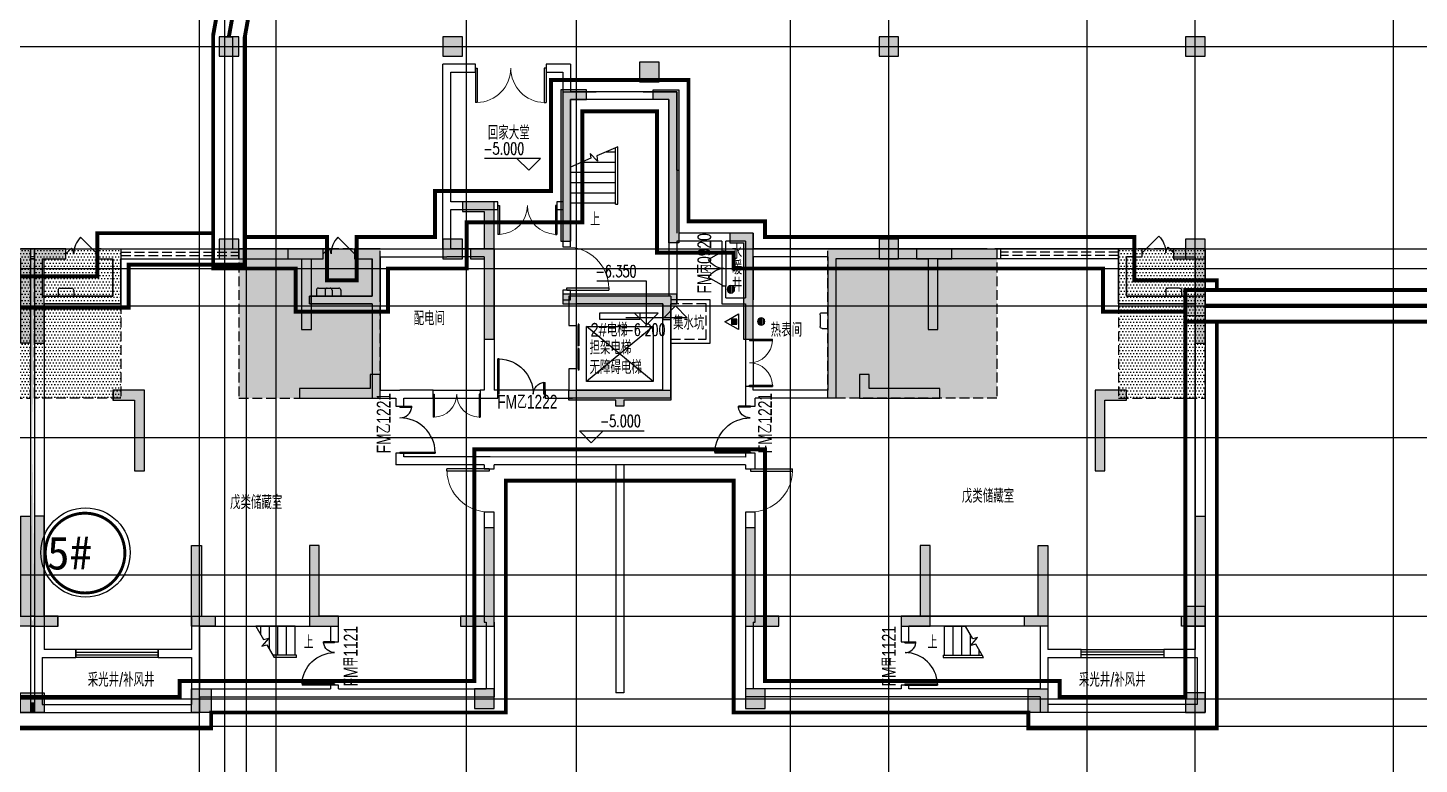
# Model space of a CAD drawing. Extents: x 369444 to 684549, y -549309 to 575337.
# Drawn here: x 431907 to 467325, y 101943 to 120682 of the extents above; entities that cross this region are included whole.
import ezdxf

# ---------------------------------------------------------------- set-up
doc = ezdxf.new("R2010")
doc.units = 0
doc.header["$LTSCALE"] = 1000
doc.header["$MEASUREMENT"] = 0
doc.linetypes.add('__DASH', pattern=[0.35, 0.25, -0.1])
doc.linetypes.add('DASH', pattern=[0.35, 0.25, -0.1])
for name, color, linetype in [('A-ANNO-符号', 3, 'Continuous'), ('A-DIM-门窗', 181, 'Continuous'), ('A-STAIR', 83, 'Continuous'), ('A-WINDOW', 4, 'Continuous'), ('COLUMN', 9, 'Continuous'), ('DIM_ELEV', 3, 'Continuous'), ('DOOR_FIRE', 4, 'Continuous'), ('DOOR_FIRE_TEXT', 7, 'Continuous'), ('DOTE', 1, 'Continuous'), ('EQUIP_地漏', 7, 'Continuous'), ('EQUIP_消防', 7, 'Continuous'), ('EVTR', 2, 'Continuous'), ('T-填充', 8, 'Continuous'), ('WALL', 9, 'Continuous'), ('WINDOW', 4, 'Continuous'), ('主楼编号', 1, 'Continuous'), ('房间名称', 72, 'Continuous'), ('文字', 2, 'Continuous'), ('砼墙', 151, 'Continuous'), ('防火分区线', 7, 'Continuous'), ('集水坑', 4, 'Continuous')]:
    doc.layers.add(name, color=color, linetype=linetype)
doc.layers.add('A-WALL', color=2, linetype='Continuous', lineweight=30)
doc.layers.add('项目参考户型总结$0$PUB_HATCH', color=8, linetype='Continuous', lineweight=18, transparency=0.6)
doc.styles.add('1111111', font='simhei.ttf')
doc.styles.add('_HNSJY', font='HNSJY-07.shx', dxfattribs={"width": 0.75, "bigfont": 'HNSJY-HZ.shx'})
doc.styles.add('_TCH_DIM', font='SIMPLEX', dxfattribs={"bigfont": 'GBCBIG'})
doc.styles.add('HNSJY', font='hnsjy-07.shx', dxfattribs={"width": 0.8, "bigfont": 'hnsjy-hz.shx'})
pattern_1 = [(0, (0, 0), (39.6875, 79.375), [0, -79.375])]

# ---------------------------------------------------------------- blocks, each defined once
blk = doc.blocks.new('$DorLib2D$00000213')
at = {"color": 0, "linetype": 'DASH', "const_width": 0.02}
blk.add_lwpolyline([(0.5, 0), (-0.5, 0)], dxfattribs=at)
blk = doc.blocks.new('column500')
h = blk.add_hatch(color=0)
h.dxf.hatch_style = 1
h.paths.add_polyline_path([(-216381, -381440), (-215881, -381440), (-215881, -380940), (-216381, -380940)])
at = {"color": 0}
blk.add_lwpolyline([(-216381, -381440), (-215881, -381440), (-215881, -380940), (-216381, -380940)], close=True, dxfattribs=at)
blk = doc.blocks.new('165gsff')
at = {"layer": 'COLUMN', "lineweight": -2, "ltscale": 6}
blk.add_hatch(color=256, dxfattribs=at).paths.add_polyline_path([(38490804507.5, 3905235777.5), (38490805007.5, 3905235777.5), (38490805007.5, 3905235177.5), (38490804507.5, 3905235177.5)])
at = {"color": 0}
blk.add_lwpolyline([(38490804507.5, 3905235777.5), (38490805007.5, 3905235777.5), (38490805007.5, 3905235177.5), (38490804507.5, 3905235177.5)], close=True, dxfattribs=at)
blk = doc.blocks.new('$DorLib2D$00000002')
for p, q in [((-0.5, 0), (-0.5, 0.4875)), ((-0.475, 0.4875), (-0.5, 0.4875)), ((-0.475, 0), (-0.475, 0.4875)), ((0.475, 0), (0.475, 0.4875)), ((0.475, 0.4875), (0.5, 0.4875)), ((0.5, 0), (0.5, 0.4875)), ((-0.5, 0), (-0.475, 0)), ((0.5, 0), (0.475, 0))]:
    blk.add_line(p, q)
at = {"lineweight": 13}
for centre, start, end in [((-0.4875, 0), 0, 88.53072), ((0.4875, 0), 91.46928, 180)]:
    blk.add_arc(centre, 0.4875, start, end, dxfattribs=at)
blk = doc.blocks.new('$DorLib2D$00000231')
at = {"color": 0}
for p, q in [((-0.5, 0), (-0.25, 0.433)), ((0.5, 0), (0.25, 0.433))]:
    blk.add_line(p, q, dxfattribs=at)
for centre, start, end in [((-0.5, 0), 0, 60), ((0.5, 0), 120, 180)]:
    blk.add_arc(centre, 0.5, start, end, dxfattribs=at)
blk = doc.blocks.new('$DorLib2D$00000225')
at = {"color": 0}
for p, q in [((0.475, -0.001), (0.475, 0.752)), ((0.475, 0.752), (0.5, 0.752)), ((0.5, -0.001), (0.5, 0.752)), ((-0.5, 0), (-0.5, 0.252)), ((-0.475, 0.252), (-0.5, 0.252)), ((-0.475, 0), (-0.5, 0)), ((-0.475, 0), (-0.475, 0.252)), ((0.475, -0.001), (0.5, -0.001))]:
    blk.add_line(p, q, dxfattribs=at)
for centre, radius, start, end in [((0.505, -0.002), 0.755, 92.2493, 179.7238), ((-0.501, 0.003), 0.251, 359.7899, 84.0974)]:
    blk.add_arc(centre, radius, start, end, dxfattribs=at)
blk = doc.blocks.new('$DorLib2D$00000222')
at = {"color": 0}
for p, q in [((0.5, -0.001), (-0.031, 0.53)), ((-0.5, 0), (-0.322, 0.178))]:
    blk.add_line(p, q, dxfattribs=at)
for centre, radius, start, end in [((0.505, -0.002), 0.755, 135.2225, 179.7238), ((-0.501, 0.003), 0.251, 359.7899, 44.4567)]:
    blk.add_arc(centre, radius, start, end, dxfattribs=at)
blk = doc.blocks.new('$DORLIB2D$00000127')
at = {"color": 0}
for points in [[(-0.533, 0.795), (-0.533, 0.69)], [(-0.033, 0.795), (-0.533, 0.795)], [(-0.033, 0.69), (-0.533, 0.69)], [(-0.033, 0.795), (-0.033, 0.69)], [(0.533, 0.795), (0.033, 0.795)], [(0.033, 0.795), (0.033, 0.69)], [(0.533, 0.69), (0.033, 0.69)], [(0.533, 0.795), (0.533, 0.69)], [(0.5, 0.5), (-0.5, 0.5)]]:
    blk.add_lwpolyline(points, dxfattribs=at)
blk = doc.blocks.new('treytruytuyu')
at = {"layer": 'T-填充'}
h = blk.add_hatch(dxfattribs=at)
h.set_pattern_fill('DOTS', color=256, scale=50, style=0)
h.set_pattern_definition(pattern_1)
h.paths.add_polyline_path([(177981, 262236), (182281, 262236), (182281, 258436), (177981, 258436)])
h.paths.add_polyline_path([(162981, 258436), (166581, 258436), (166581, 262236), (162981, 262236)])
h.paths.add_polyline_path([(148881, 262236), (152481, 262236), (152481, 258436), (148881, 258436)])
h.paths.add_polyline_path([(133081, 262236), (136681, 262236), (136681, 258436), (133081, 258436)])
h = blk.add_hatch(dxfattribs=at)
h.set_pattern_fill('DOTS', color=256, scale=50, style=0)
h.set_pattern_definition(pattern_1)
h.paths.add_polyline_path([(157681, 262236), (155481, 262236), (155481, 258436), (157681, 258436)])
h = blk.add_hatch(dxfattribs=at)
h.set_pattern_fill('DOTS', color=256, scale=50, style=0)
h.set_pattern_definition(pattern_1)
h.paths.add_polyline_path([(157781, 262236), (159981, 262236), (159981, 258436), (157781, 258436)])
h = blk.add_hatch(dxfattribs=at)
h.set_pattern_fill('DOTS', color=256, scale=50, style=0)
h.set_pattern_definition(pattern_1)
h.paths.add_polyline_path([(187581, 262236), (185381, 262236), (185381, 258436), (187581, 258436)])
at = {"layer": 'A-DIM-门窗', "color": 0, "linetype": 'DASH'}
for points in [[(157681, 262236), (155481, 262236), (155481, 258436), (157681, 258436)], [(157781, 262236), (159981, 262236), (159981, 258436), (157781, 258436)], [(162981, 258436), (166581, 258436), (166581, 262236), (162981, 262236)], [(177981, 262236), (182281, 262236), (182281, 258436), (177981, 258436)], [(187581, 262236), (185381, 262236), (185381, 258436), (187581, 258436)]]:
    blk.add_lwpolyline(points, close=True, dxfattribs=at)
blk = doc.blocks.new('$TwtSys$00000141')
for p, q in [((-94, 8), (-10, 92)), ((-94, 8), (-10, 92)), ((-87, -35), (35, 87)), ((-87, -35), (35, 87)), ((-66, -66), (66, 66)), ((-66, -66), (66, 66)), ((-32, -87), (88, 33)), ((-32, -87), (88, 33)), ((11, -92), (92, -11)), ((11, -92), (92, -11))]:
    blk.add_line(p, q)
blk.add_circle((0, 0), 94)
blk.add_circle((0, 0), 94)
blk = doc.blocks.new('$ATTACHMENT$00000214')
h = blk.add_hatch()
h.set_pattern_fill('ANSI31', color=256, scale=200, style=0)
h.set_pattern_definition([(45, (-38543.802, -6842.639), (-17.67767, 17.67767), [])])
h.paths.add_polyline_path([(-65, 2), (65, 2), (65, -128), (-65, -128)])
for points in [[(0, 172), (-198, -172), (198, -172)], [(-65, 2), (65, 2), (65, -128), (-65, -128)]]:
    blk.add_lwpolyline(points, close=True)
blk = doc.blocks.new('truytuyiuy')
at = {"layer": 'EQUIP_地漏', "xscale": -0.9999999999999984, "rotation": 135.0000000000015}
for p in [(175511, 253571), (176281, 252751)]:
    blk.add_blockref('$TwtSys$00000141', p, dxfattribs=at)
at = {"layer": 'EQUIP_消防', "xscale": -1, "rotation": 90}
blk.add_blockref('$ATTACHMENT$00000214', (175529, 252747), dxfattribs=at)
blk = doc.blocks.new('yttytuyt')
at = {"layer": 'A-DIM-门窗'}
h = blk.add_hatch(color=0, dxfattribs=at)
h.dxf.hatch_style = 1
h.paths.add_polyline_path([(261169, 335806), (261169, 335656), (261369, 335656), (261369, 335806), (262569, 335806), (262569, 336056), (259969, 336056), (259969, 335806)])
h.paths.add_polyline_path([(269169, 332106), (269169, 330306), (269169, 330056), (268429, 330056), (268429, 330306), (268919, 330306), (268919, 332106)])
h.paths.add_polyline_path([(262719, 338506), (262719, 338256), (260169, 338256), (260169, 337856), (259969, 337856), (259969, 338256), (259819, 338256), (259819, 338506), (260169, 338506)])
h.paths.add_polyline_path([(269719, 339656), (269719, 339406), (269369, 339406), (269369, 337606), (269119, 337606), (269119, 339406), (268819, 339406), (268819, 339656), (269369, 339656)])
h.paths.add_polyline_path([(275369, 339656), (276169, 339656), (276169, 337256), (275919, 337256), (275919, 339406), (275369, 339406)])
h.paths.add_polyline_path([(253419, 337606), (253169, 337606), (253169, 339406), (252819, 339406), (252819, 339656), (253419, 339656), (253719, 339656), (253719, 339406), (253419, 339406)])
h.paths.add_polyline_path([(247169, 339406), (246619, 339406), (246619, 337256), (246369, 337256), (246369, 339656), (247169, 339656)])
h.paths.add_polyline_path([(248369, 336056), (249169, 336056), (249169, 334006), (248919, 334006), (248919, 335806), (248369, 335806)])
h.paths.add_polyline_path([(274169, 335806), (273619, 335806), (273619, 334006), (273369, 334006), (273369, 336056), (274169, 336056)])
h.paths.add_polyline_path([(257869, 337356), (257869, 340056), (258469, 340056), (258469, 339806), (258119, 339806), (258119, 337356)])
h.paths.add_polyline_path([(264719, 339406), (264719, 337356), (264469, 337356), (264469, 339406), (264469, 340856), (265269, 340856), (265269, 340606), (264719, 340606), (264719, 339656), (265069, 339656), (265069, 339406)])
h.paths.add_polyline_path([(276169, 330056), (275569, 330056), (275569, 330306), (275919, 330306), (275919, 332856), (276169, 332856)])
h.paths.add_polyline_path([(271919, 330306), (271569, 330306), (271569, 330056), (272169, 330056), (272169, 330306), (272169, 332106), (271919, 332106)])
h.paths.add_polyline_path([(264719, 332556), (264719, 330306), (265319, 330306), (265319, 330056), (264469, 330056), (264469, 332556)])
h.paths.add_polyline_path([(258069, 332556), (258069, 330056), (257219, 330056), (257219, 330306), (257819, 330306), (257819, 332556)])
h.paths.add_polyline_path([(253619, 332106), (253619, 330306), (254109, 330306), (254109, 330056), (253369, 330056), (253369, 330306), (253369, 332106)])
h.paths.add_polyline_path([(250369, 332106), (250369, 330306), (250369, 330056), (250969, 330056), (250969, 330306), (250619, 330306), (250619, 332106)])
h.paths.add_polyline_path([(246369, 332856), (246369, 330056), (246969, 330056), (246969, 330306), (246619, 330306), (246619, 332856)])
h.paths.add_polyline_path([(267619, 336456), (267619, 336106), (269419, 336106), (269419, 335856), (267369, 335856), (267369, 336456)])
h.paths.add_polyline_path([(255169, 336456), (255169, 335856), (253119, 335856), (253119, 336106), (254919, 336106), (254919, 336456)])
h.paths.add_polyline_path([(262519, 343456), (262119, 343456), (262119, 343706), (262769, 343706), (262769, 339856), (262519, 339856)])
h.paths.add_polyline_path([(260019, 339806), (260019, 343456), (260419, 343456), (260419, 343706), (259769, 343706), (259769, 339806)])
edge = h.paths.add_edge_path()
edge.add_line((276269, 339656), (276169, 339656))
edge.add_line((276269, 339406), (276169, 339406))
edge.add_line((276269, 330306), (276169, 330306))
edge.add_line((276269, 330056), (276169, 330056))
at = {"layer": '砼墙', "color": 0, "lineweight": -3, "ltscale": 1}
for points in [[(260019, 339806), (260019, 343456), (260419, 343456), (260419, 343706), (259769, 343706), (259769, 339806)], [(262519, 343456), (262119, 343456), (262119, 343706), (262769, 343706), (262769, 339856), (262519, 339856)], [(264719, 339406), (264719, 337356), (264469, 337356), (264469, 339406), (264469, 340856), (265269, 340856), (265269, 340606), (264719, 340606), (264719, 339656), (265069, 339656), (265069, 339406)], [(257869, 337356), (257869, 340056), (258469, 340056), (258469, 339806), (258119, 339806), (258119, 337356)], [(247169, 339406), (246619, 339406), (246619, 337256), (246369, 337256), (246369, 339656), (247169, 339656)], [(253419, 337606), (253169, 337606), (253169, 339406), (252819, 339406), (252819, 339656), (253419, 339656), (253719, 339656), (253719, 339406), (253419, 339406)], [(269719, 339656), (269719, 339406), (269369, 339406), (269369, 337606), (269119, 337606), (269119, 339406), (268819, 339406), (268819, 339656), (269369, 339656)], [(275369, 339656), (276169, 339656), (276169, 337256), (275919, 337256), (275919, 339406), (275369, 339406)], [(262719, 338506), (262719, 338256), (260169, 338256), (260169, 337856), (259969, 337856), (259969, 338256), (259819, 338256), (259819, 338506), (260169, 338506)], [(255169, 336456), (255169, 335856), (253119, 335856), (253119, 336106), (254919, 336106), (254919, 336456)], [(267619, 336456), (267619, 336106), (269419, 336106), (269419, 335856), (267369, 335856), (267369, 336456)], [(248369, 336056), (249169, 336056), (249169, 334006), (248919, 334006), (248919, 335806), (248369, 335806)], [(261169, 335806), (261169, 335656), (261369, 335656), (261369, 335806), (262569, 335806), (262569, 336056), (259969, 336056), (259969, 335806)], [(274169, 335806), (273619, 335806), (273619, 334006), (273369, 334006), (273369, 336056), (274169, 336056)], [(246369, 332856), (246369, 330056), (246969, 330056), (246969, 330306), (246619, 330306), (246619, 332856)], [(276169, 330056), (275569, 330056), (275569, 330306), (275919, 330306), (275919, 332856), (276169, 332856)], [(258069, 332556), (258069, 330056), (257219, 330056), (257219, 330306), (257819, 330306), (257819, 332556)], [(264719, 332556), (264719, 330306), (265319, 330306), (265319, 330056), (264469, 330056), (264469, 332556)], [(250369, 332106), (250369, 330306), (250369, 330056), (250969, 330056), (250969, 330306), (250619, 330306), (250619, 332106)], [(253619, 332106), (253619, 330306), (254109, 330306), (254109, 330056), (253369, 330056), (253369, 330306), (253369, 332106)], [(269169, 332106), (269169, 330306), (269169, 330056), (268429, 330056), (268429, 330306), (268919, 330306), (268919, 332106)], [(271919, 330306), (271569, 330306), (271569, 330056), (272169, 330056), (272169, 330306), (272169, 332106), (271919, 332106)]]:
    blk.add_lwpolyline(points, close=True, dxfattribs=at)
at = {"layer": '砼墙', "color": 0, "lineweight": -3}
for points in [[(276269, 339656), (276169, 339656)], [(276269, 339406), (276169, 339406)], [(276269, 330306), (276169, 330306)], [(276269, 330056), (276169, 330056)]]:
    blk.add_lwpolyline(points, dxfattribs=at)
blk = doc.blocks.new('fsdfsdfsd')
at = {"layer": 'WALL'}
for p, q in [((54191, -445456), (54041, -445456)), ((54241, -445506), (54241, -445806)), ((54191, -445856), (54041, -445856))]:
    blk.add_line(p, q, dxfattribs=at)
for centre, start, end in [((54191, -445506), 0, 90), ((54191, -445806), 270, 0)]:
    blk.add_arc(centre, 50, start, end, dxfattribs=at)
blk = doc.blocks.new('ytruytuyiyu')
at = {"layer": '砼墙', "color": 0, "lineweight": -2, "ltscale": 1}
for points in [[(-177879, -24176), (-177479, -24176), (-177479, -23926), (-178129, -23926), (-178129, -27776), (-177879, -27776)], [(-175379, -27826), (-175379, -24176), (-175779, -24176), (-175779, -23926), (-175129, -23926), (-175129, -27826)], [(-180079, -28226), (-180079, -30276), (-179829, -30276), (-179829, -28226), (-179829, -26776), (-180629, -26776), (-180629, -27026), (-180079, -27026), (-180079, -27976), (-180429, -27976), (-180429, -28226)], [(-173229, -30276), (-173229, -27576), (-173829, -27576), (-173829, -27826), (-173479, -27826), (-173479, -30276)], [(-192429, -27976), (-191629, -27976), (-191629, -30376), (-191879, -30376), (-191879, -28226), (-192429, -28226)], [(-190729, -27976), (-191529, -27976), (-191529, -30376), (-191279, -30376), (-191279, -28226), (-190729, -28226)], [(-185079, -27976), (-185079, -28226), (-184729, -28226), (-184729, -30026), (-184479, -30026), (-184479, -28226), (-184179, -28226), (-184179, -27976), (-184729, -27976)], [(-168779, -30026), (-168529, -30026), (-168529, -28226), (-168179, -28226), (-168179, -27976), (-168779, -27976), (-169079, -27976), (-169079, -28226), (-168779, -28226)], [(-162529, -28226), (-161979, -28226), (-161979, -30376), (-161729, -30376), (-161729, -27976), (-162529, -27976)], [(-178079, -29126), (-178079, -29376), (-175529, -29376), (-175529, -29776), (-175329, -29776), (-175329, -29376), (-175179, -29376), (-175179, -29126), (-175529, -29126)], [(-182979, -31176), (-182979, -31526), (-184779, -31526), (-184779, -31776), (-182729, -31776), (-182729, -31176)], [(-170529, -31176), (-170529, -31776), (-168479, -31776), (-168479, -31526), (-170279, -31526), (-170279, -31176)], [(-189529, -31826), (-188979, -31826), (-188979, -33626), (-188729, -33626), (-188729, -31576), (-189529, -31576)], [(-176529, -31826), (-176529, -31976), (-176729, -31976), (-176729, -31826), (-177929, -31826), (-177929, -31576), (-175329, -31576), (-175329, -31826)], [(-163729, -31576), (-164529, -31576), (-164529, -33626), (-164279, -33626), (-164279, -31826), (-163729, -31826)], [(-191629, -37576), (-192229, -37576), (-192229, -37326), (-191879, -37326), (-191879, -34776), (-191629, -34776)], [(-191529, -37576), (-190929, -37576), (-190929, -37326), (-191279, -37326), (-191279, -34776), (-191529, -34776)], [(-161729, -34776), (-161729, -37576), (-162329, -37576), (-162329, -37326), (-161979, -37326), (-161979, -34776)], [(-180079, -35076), (-180079, -37326), (-180679, -37326), (-180679, -37576), (-179829, -37576), (-179829, -35076)], [(-173429, -35076), (-173429, -37576), (-172579, -37576), (-172579, -37326), (-173179, -37326), (-173179, -35076)], [(-187279, -37326), (-186929, -37326), (-186929, -37576), (-187529, -37576), (-187529, -37326), (-187529, -35526), (-187279, -35526)], [(-184529, -35526), (-184529, -37326), (-184529, -37576), (-183789, -37576), (-183789, -37326), (-184279, -37326), (-184279, -35526)], [(-168979, -35526), (-168979, -37326), (-169469, -37326), (-169469, -37576), (-168729, -37576), (-168729, -37326), (-168729, -35526)], [(-165729, -35526), (-165729, -37326), (-165729, -37576), (-166329, -37576), (-166329, -37326), (-165979, -37326), (-165979, -35526)]]:
    blk.add_lwpolyline(points, close=True, dxfattribs=at)
for points in [[(-191529, -27976), (-191629, -27976)], [(-191629, -27976), (-191529, -27976)], [(-191529, -28226), (-191629, -28226)], [(-191629, -28226), (-191529, -28226)], [(-191529, -37326), (-191629, -37326)], [(-191629, -37326), (-191529, -37326)], [(-191529, -37576), (-191629, -37576)], [(-191629, -37576), (-191529, -37576)]]:
    blk.add_lwpolyline(points, dxfattribs=at)
blk = doc.blocks.new('$WINLIB2D$00000001')
at = {"color": 0}
for points in [[(-0.5, 0.5), (-0.5, -0.5)], [(-0.5, 0.5), (0.5, 0.5)], [(0.5, -0.5), (0.5, 0.5)], [(0.5, 0.167), (-0.5, 0.167)], [(0.5, -0.167), (-0.5, -0.167)], [(-0.5, -0.5), (0.5, -0.5)]]:
    blk.add_lwpolyline(points, dxfattribs=at)
blk = doc.blocks.new('$DorLib2D$00000001')
for p, q in [((0.45, 0.975), (0.5, 0.975)), ((0.45, 0), (0.45, 0.975)), ((0.5, 0), (0.5, 0.975)), ((0.5, 0), (0.45, 0))]:
    blk.add_line(p, q)
at = {"lineweight": 13}
blk.add_arc((0.475, 0), 0.975, 91.4693, 180, dxfattribs=at)

msp = doc.modelspace()

# ---------------------------------------------------------------- hatches: boundary and pattern name
at = {"layer": '项目参考户型总结$0$PUB_HATCH'}
msp.add_hatch(color=256, dxfattribs=at).paths.add_polyline_path([(431974.5, 103507), (431974.5, 103257), (432074.5, 103257), (432074.5, 103507)])

# ---------------------------------------------------------------- linework, layer by layer
at = {"layer": 'A-ANNO-符号'}
for points in [[(446324.5, 116097, 0, 0, 0), (446324.5, 116967, 80, 0, 0), (446324.5, 117267, 0, 0, 0)], [(438824.5, 105057, 0, 0, 0), (438354.5, 105057, 80, 0, 0), (438054.5, 105057, 0, 0, 0)], [(455124.5, 105057, 0, 0, 0), (455594.5, 105057, 80, 0, 0), (455894.5, 105057, 0, 0, 0)]]:
    msp.add_lwpolyline(points, format="xyseb", dxfattribs=at)
at = {"layer": 'A-STAIR'}
for p, q in [((446924.5, 117657), (446388.6, 117424.8)), ((446864.5, 116197), (446864.5, 117631)), ((446924.5, 116227), (446924.5, 117657)), ((446924.5, 116197), (446924.5, 117657)), ((446242.1, 117361.3), (445724.5, 117137)), ((446024.5, 117267), (446864.5, 117267)), ((446408.4, 117291.2), (446223.5, 117486.6)), ((446223.5, 117486.6), (446242.1, 117361.3)), ((446388.6, 117424.8), (446408.4, 117291.2)), ((446624.5, 117527), (446864.5, 117527)), ((445724.5, 116227), (445724.5, 117137)), ((445724.5, 117007), (446864.5, 117007)), ((445724.5, 116747), (446864.5, 116747)), ((445724.5, 116487), (446864.5, 116487)), ((445724.5, 116227), (446864.5, 116227)), ((446864.5, 116197), (446924.5, 116197)), ((438714.5, 105457), (437713.5, 105457)), ((437713.5, 105457), (437909.5, 105117.5)), ((437834.5, 105247.5), (437834.5, 105457)), ((438054.5, 104866.5), (438054.5, 105457)), ((438274.5, 104717), (438274.5, 105457)), ((438494.5, 104717), (438494.5, 105457)), ((438714.5, 104717), (438714.5, 105457)), ((455234.5, 105457), (455773.5, 105457)), ((455234.5, 105457), (455234.5, 104717)), ((455454.5, 105457), (455454.5, 104717)), ((455674.5, 105457), (455674.5, 104717)), ((455959.6, 105134.8), (455773.5, 105457)), ((455894.5, 105247.5), (455894.5, 104717)), ((438039.9, 105152.4), (437867.1, 104946.4)), ((437867.1, 104946.4), (437989.4, 104979.2)), ((437909.5, 105117.5), (438039.9, 105152.4)), ((437989.4, 104979.2), (438175.4, 104657)), ((455909, 104961.5), (456081.9, 105167.6)), ((456039.4, 104996.5), (455909, 104961.5)), ((456081.9, 105167.6), (455959.6, 105134.8)), ((456235.4, 104657), (456039.4, 104996.5)), ((456114.5, 104866.5), (456114.5, 104717)), ((438744.5, 104717), (438140.8, 104717)), ((438714.5, 104657), (438175.4, 104657)), ((438744.5, 104657), (438175.4, 104657)), ((438744.5, 104657), (438744.5, 104717)), ((455204.5, 104717), (456200.8, 104717)), ((455204.5, 104717), (455204.5, 104657)), ((455204.5, 104657), (456235.4, 104657)), ((455234.5, 104657), (456235.4, 104657))]:
    msp.add_line(p, q, dxfattribs=at)
at = {"layer": 'A-WALL', "color": 0}
for p, q in [((434074.5, 114807), (434074.5, 113857)), ((434274.5, 114807), (434274.5, 113657)), ((440674.5, 114807), (440674.5, 113857)), ((440874.5, 114857), (440874.5, 113757)), ((459674.5, 114807), (459674.5, 113657)), ((459874.5, 114857), (459874.5, 113857)), ((434074.5, 113857), (432274.5, 113857)), ((440674.5, 113857), (439074.5, 113857)), ((439074.5, 113657), (439074.5, 113857)), ((459874.5, 113857), (461624.5, 113857)), ((434274.5, 113657), (432324.5, 113657)), ((440674.5, 113657), (439074.5, 113657)), ((459674.5, 113657), (461624.5, 113657))]:
    msp.add_line(p, q, dxfattribs=at)
at = {"layer": 'A-WINDOW', "color": 0, "linetype": 'DASH'}
for p, q in [((434274.5, 115057), (434274.5, 114807)), ((434274.5, 114973.6), (437274.5, 114973.6)), ((434274.5, 114890.3), (437274.5, 114890.3)), ((437274.5, 115057), (437274.5, 114807)), ((456674.5, 114807), (456674.5, 115057)), ((459674.5, 114973.6), (456674.5, 114973.6)), ((459674.5, 114890.3), (456674.5, 114890.3)), ((459674.5, 114807), (459674.5, 115057))]:
    msp.add_line(p, q, dxfattribs=at)
at = {"layer": 'A-WINDOW'}
for p, q in [((450174.5, 112757), (450174.5, 111557)), ((450374.5, 112757), (450374.5, 111557)), ((442224.5, 111457), (443424.5, 111457)), ((442224.5, 111257), (443424.5, 111257))]:
    msp.add_line(p, q, dxfattribs=at)
at = {"layer": 'DIM_ELEV'}
for p, q in [((444956.5, 117356.8), (443531.8, 117356.8)), ((444656.5, 117056.8), (444356.5, 117356.8)), ((444656.5, 117056.8), (444956.5, 117356.8)), ((447654.2, 114233.8), (446389.2, 114233.8)), ((447654.2, 113121), (447654.2, 114233.8)), ((447654.2, 113121), (447354.2, 113421)), ((447954.2, 113421), (447354.2, 113421)), ((447654.2, 113121), (447954.2, 113421)), ((448393.3, 113602.9), (448093.3, 113302.9)), ((448393.3, 113602.9), (448693.3, 113302.9)), ((448693.3, 113302.9), (447128.3, 113302.9)), ((446249.9, 110123.6), (445949.9, 110423.6)), ((445949.9, 110423.6), (447599.9, 110423.6)), ((446249.9, 110123.6), (446549.9, 110423.6))]:
    msp.add_line(p, q, dxfattribs=at)
at = {"layer": 'DOOR_FIRE'}
for p, q in [((449574.5, 115007), (449574.5, 114107)), ((449674.5, 115007), (449674.5, 114107)), ((445074.5, 111457), (443874.5, 111457))]:
    msp.add_line(p, q, dxfattribs=at)
at = {"layer": 'DOTE', "color": 8}
for p, q in [((436274.5, 59364.2), (436274.5, 476704.8)), ((436924.5, 59364.2), (436924.5, 476704.8)), ((443074.5, 59364.2), (443074.5, 476704.8)), ((445874.5, 59364.2), (445874.5, 476704.8)), ((451324.5, 59364.2), (451324.5, 476704.8)), ((458874.5, 59364.2), (458874.5, 476704.8)), ((466674.5, 59364.2), (466674.5, 476704.8)), ((437474.5, 59364.2), (437474.5, 261807)), ((438224.5, 59364.2), (438224.5, 261807)), ((453824.5, 59364.2), (453824.5, 261807)), ((461624.5, 59364.2), (461624.5, 261807))]:
    msp.add_line(p, q, dxfattribs=at)
at = {"layer": 'DOTE', "color": 8, "lineweight": -2}
for p, q in [((377844.4, 120207), (624570.9, 120207)), ((377844.4, 115057), (624570.9, 115057)), ((377844.4, 114557), (624570.9, 114557)), ((377844.4, 113607), (624570.9, 113607)), ((377844.4, 110257), (624570.9, 110257)), ((377844.4, 106757), (624570.9, 106757)), ((377844.4, 105707), (624570.9, 105707)), ((377844.4, 103606.9), (624570.9, 103606.9)), ((377844.4, 102907), (624570.9, 102907))]:
    msp.add_line(p, q, dxfattribs=at)
at = {"layer": 'EVTR'}
for p, q in [((446464.5, 113257), (446464.5, 113432)), ((446464.5, 113432), (447484.5, 113432)), ((447484.5, 113432), (447484.5, 113257)), ((446124.5, 111682), (446124.5, 113082)), ((446124.5, 113082), (447824.5, 113082)), ((447824.5, 113082), (446124.5, 111682)), ((447824.5, 111682), (446124.5, 113082)), ((447484.5, 113257), (446464.5, 113257)), ((447824.5, 113082), (447824.5, 111682)), ((447824.5, 111682), (446124.5, 111682))]:
    msp.add_line(p, q, dxfattribs=at)
at = {"layer": 'WALL', "linetype": 'ByBlock'}
for p, q in [((436924.5, 115057), (436924.5, 120457)), ((436924.5, 120457), (437124.5, 120457)), ((437124.5, 115057), (437124.5, 120457)), ((436924.5, 115057), (437124.5, 115057)), ((461874.5, 113707), (461874.5, 113507))]:
    msp.add_line(p, q, dxfattribs=at)
at = {"layer": 'WALL'}
for p, q in [((442474.5, 116157), (442474.5, 119757)), ((443299.5, 119757), (442474.5, 119757)), ((443299.5, 119557), (443299.5, 119757)), ((445724.5, 119757), (445099.5, 119757)), ((445099.5, 119757), (445099.5, 119557)), ((445724.5, 119757), (445724.5, 119057)), ((442674.5, 116257), (442674.5, 119557)), ((442674.5, 119557), (443299.5, 119557)), ((445099.5, 119557), (445524.5, 119557)), ((445524.5, 119557), (445524.5, 118957)), ((445524.5, 119057), (446374.5, 119057)), ((445524.5, 119057), (445524.5, 115257)), ((448424.5, 119057), (445724.5, 119057)), ((447574.5, 119057), (448424.5, 119057)), ((448424.5, 117057), (448424.5, 119057)), ((448424.5, 119057), (448424.5, 115457)), ((445524.5, 118957), (445524.5, 116257)), ((448224.5, 118857), (445724.5, 118857)), ((445724.5, 118857), (445724.5, 116157)), ((446374.5, 118857), (445724.5, 118857)), ((445724.5, 118857), (445724.5, 115257)), ((448224.5, 118857), (447574.5, 118857)), ((448224.5, 117057), (448224.5, 118857)), ((448224.5, 118857), (448224.5, 115257)), ((448224.5, 117057), (448224.5, 115357)), ((448424.5, 117057), (448474.5, 117057)), ((448474.5, 117057), (448474.5, 115457)), ((437424.5, 116257), (437424.5, 115057)), ((443874.5, 116257), (442674.5, 116257)), ((443874.5, 116057), (443874.5, 116257)), ((445524.5, 116257), (445374.5, 116257)), ((445374.5, 116257), (445374.5, 116057)), ((442474.5, 115057), (442474.5, 116157)), ((442674.5, 116057), (443874.5, 116057)), ((442674.5, 115057), (442674.5, 116057)), ((445374.5, 116057), (445524.5, 116057)), ((445524.5, 116057), (445524.5, 115107)), ((445724.5, 115107), (445724.5, 116157)), ((448224.5, 115357), (448224.5, 113857)), ((449574.5, 115257), (448424.5, 115257)), ((448424.5, 115257), (448424.5, 113657)), ((449574.5, 115457), (448474.5, 115457)), ((450374.5, 115457), (449574.5, 115457)), ((449574.5, 115257), (449574.5, 115007)), ((449674.5, 115007), (449674.5, 115257)), ((450174.5, 115257), (449674.5, 115257)), ((450174.5, 115257), (450174.5, 114957)), ((450174.5, 115257), (450174.5, 113807)), ((450374.5, 115457), (450374.5, 115057)), ((432174.5, 115057), (431874.5, 115057)), ((431974.5, 114857), (431974.5, 113757)), ((432074.5, 114857), (431974.5, 114857)), ((432074.5, 114857), (432074.5, 113757)), ((432874.5, 115057), (432174.5, 115057)), ((432274.5, 114807), (432874.5, 114807)), ((432274.5, 114807), (432274.5, 113857)), ((432874.5, 114807), (432874.5, 115057)), ((433774.5, 115057), (433674.5, 115057)), ((433674.5, 115057), (433674.5, 114807)), ((433674.5, 114807), (433874.5, 114807)), ((433874.5, 114807), (434074.5, 114807)), ((433974.5, 115057), (434174.5, 115057)), ((434174.5, 115057), (437424.5, 115057)), ((434274.5, 114807), (437524.5, 114807)), ((437524.5, 114807), (439424.5, 114807)), ((439424.5, 115057), (437624.5, 115057)), ((439424.5, 114807), (439424.5, 115057)), ((440774.5, 115057), (440224.5, 115057)), ((440224.5, 115057), (440224.5, 114807)), ((440224.5, 114807), (440674.5, 114807)), ((440774.5, 115057), (442474.5, 115057)), ((440874.5, 114857), (442574.5, 114857)), ((443524.5, 114857), (442574.5, 114857)), ((443774.5, 115057), (442674.5, 115057)), ((443524.5, 114857), (443524.5, 111457)), ((443774.5, 115057), (443774.5, 111457)), ((445524.5, 115107), (445724.5, 115107)), ((449574.5, 115007), (449674.5, 115007)), ((450174.5, 114957), (450174.5, 113807)), ((452374.5, 115057), (450374.5, 115057)), ((452274.5, 114857), (450374.5, 114857)), ((450374.5, 114857), (450374.5, 113757)), ((452274.5, 114857), (452274.5, 111457)), ((456324.5, 115057), (452374.5, 115057)), ((452474.5, 114807), (452474.5, 111257)), ((456424.5, 114807), (452474.5, 114807)), ((459674.5, 114807), (456424.5, 114807)), ((459774.5, 115057), (456524.5, 115057)), ((459974.5, 115057), (459774.5, 115057)), ((460074.5, 114857), (459874.5, 114857)), ((460074.5, 114857), (460274.5, 114857)), ((460274.5, 115057), (460174.5, 115057)), ((460274.5, 114857), (460274.5, 115057)), ((461874.5, 115057), (461074.5, 115057)), ((461074.5, 115057), (461074.5, 114857)), ((461074.5, 114857), (461624.5, 114857)), ((461624.5, 114857), (461624.5, 113857)), ((461874.5, 115057), (461874.5, 113757)), ((449674.5, 114107), (449574.5, 114107)), ((449574.5, 114107), (449574.5, 113657)), ((449674.5, 113807), (449674.5, 114107)), ((431974.5, 113757), (431974.5, 111346)), ((432074.5, 113757), (432074.5, 111339.3)), ((440874.5, 113757), (440874.5, 111457)), ((445724.5, 114007), (445524.5, 114007)), ((445524.5, 114007), (445524.5, 113757)), ((445524.5, 113757), (445724.5, 113757)), ((445674.5, 113857), (445674.5, 113107)), ((448174.5, 113857), (445674.5, 113857)), ((448274.5, 113857), (445674.5, 113857)), ((445724.5, 113757), (445724.5, 114007)), ((448224.5, 113857), (448174.5, 113857)), ((448274.5, 113857), (448274.5, 111257)), ((449674.5, 113807), (450174.5, 113807)), ((450374.5, 112757), (450374.5, 113757)), ((461874.5, 113757), (461874.5, 104757)), ((432324.5, 113657), (432324.5, 111339.3)), ((440674.5, 113657), (440674.5, 111257)), ((445874.5, 113107), (445874.5, 113657)), ((448074.5, 113657), (445874.5, 113657)), ((448074.5, 113657), (445874.5, 113657)), ((448074.5, 111457), (448074.5, 113657)), ((448074.5, 111457), (448074.5, 113657)), ((448274.5, 111257), (448274.5, 113657)), ((448424.5, 113657), (448274.5, 113657)), ((449574.5, 113657), (450174.5, 113657)), ((450174.5, 113657), (450174.5, 112757)), ((461624.5, 113657), (461624.5, 104857)), ((445674.5, 113107), (445874.5, 113107)), ((443774.5, 112757), (443774.5, 111457)), ((450174.5, 112757), (450374.5, 112757)), ((445874.5, 112007), (445674.5, 112007)), ((445674.5, 112007), (445674.5, 111457)), ((445874.5, 111457), (445874.5, 112007)), ((431974.5, 111357), (431974.5, 104765)), ((432074.5, 111357), (432074.5, 104757)), ((432324.5, 111357), (432324.5, 104857)), ((440674.5, 111257), (441276.5, 111257)), ((440874.5, 111457), (441374.5, 111457)), ((441276.5, 111257), (441276.5, 111057)), ((442224.5, 111457), (441374.5, 111457)), ((441476.5, 111057), (441476.5, 111257)), ((441476.5, 111257), (442224.5, 111257)), ((442224.5, 111257), (442224.5, 111457)), ((443524.5, 111457), (443424.5, 111457)), ((443424.5, 111457), (443424.5, 111257)), ((443424.5, 111257), (443674.5, 111257)), ((443674.5, 111257), (443874.5, 111257)), ((443874.5, 111457), (443774.5, 111457)), ((443874.5, 111257), (443874.5, 111457)), ((445674.5, 111457), (445074.5, 111457)), ((445074.5, 111457), (445074.5, 111257)), ((445074.5, 111257), (445774.5, 111257)), ((448274.5, 111257), (445674.5, 111257)), ((448274.5, 111257), (445774.5, 111257)), ((448074.5, 111457), (445874.5, 111457)), ((448074.5, 111457), (445874.5, 111457)), ((450374.5, 111557), (450174.5, 111557)), ((450174.5, 111557), (450174.5, 111357)), ((450174.5, 111357), (450174.5, 111057)), ((450374.5, 111457), (450374.5, 111557)), ((452274.5, 111457), (450374.5, 111457)), ((452474.5, 111257), (450424.5, 111257)), ((450424.5, 111057), (450424.5, 111257)), ((441276.5, 111057), (441476.5, 111057)), ((450174.5, 111057), (450424.5, 111057)), ((441476.5, 109857), (441276.5, 109857)), ((441276.5, 109857), (441276.5, 109563.5)), ((441476.5, 109763.4), (441476.5, 109857)), ((450424.5, 109857), (450174.5, 109857)), ((450174.5, 109857), (450174.5, 109757)), ((450424.5, 109646.2), (450424.5, 109857)), ((443524.5, 109561.9), (441276.5, 109563.5)), ((443674.6, 109761.8), (441476.5, 109763.4)), ((443524.5, 109561.9), (443524.5, 109457)), ((443524.5, 109457), (443774.5, 109457)), ((450174.5, 109757), (443674.6, 109761.8)), ((450174.5, 109557), (443774.5, 109561.7)), ((443774.5, 109457), (443774.5, 109561.7)), ((446874.5, 109556.9), (446874.5, 103757)), ((447074.5, 109556.9), (446874.5, 109556.9)), ((447074.5, 109556.9), (447074.5, 103757)), ((450174.5, 109557), (450174.5, 109457)), ((450174.5, 109457), (450424.5, 109457)), ((450424.5, 109457), (450424.5, 109657)), ((443774.5, 108357), (443524.5, 108357)), ((443524.5, 108357), (443524.5, 105557)), ((443774.5, 105557), (443774.5, 108357)), ((450424.5, 108357), (450174.5, 108357)), ((450174.5, 108357), (450174.5, 105557)), ((450424.5, 105557), (450424.5, 108357)), ((436074.5, 105707), (436074.5, 104857)), ((436074.5, 105707), (439814.5, 105707)), ((439814.5, 105057), (439814.5, 105707)), ((443524.5, 105557), (443574.5, 105557)), ((443574.5, 105557), (443574.5, 103857)), ((443774.5, 105557), (443774.5, 103657)), ((450174.5, 105557), (450174.5, 103657)), ((450374.5, 105557), (450424.5, 105557)), ((450374.5, 105557), (450374.5, 103857)), ((457874.5, 105707), (454134.5, 105707)), ((454134.5, 105707), (454134.5, 105057)), ((457874.5, 105707), (457874.5, 104857)), ((436274.5, 105457), (436274.5, 104757)), ((436274.5, 105457), (439614.5, 105457)), ((439614.5, 105457), (439614.5, 105057)), ((457674.5, 105457), (454334.5, 105457)), ((454334.5, 105057), (454334.5, 105457)), ((457674.5, 105457), (457674.5, 104757)), ((433124.5, 104857), (432324.5, 104857)), ((433124.5, 104657), (433124.5, 104857)), ((436074.5, 104857), (435224.5, 104857)), ((435224.5, 104857), (435224.5, 104657)), ((439614.5, 105057), (439814.5, 105057)), ((454134.5, 105057), (454334.5, 105057)), ((458724.5, 104857), (457874.5, 104857)), ((458724.5, 104657), (458724.5, 104857)), ((461624.5, 104857), (460824.5, 104857)), ((460824.5, 104857), (460824.5, 104657)), ((431974.5, 104757), (431974.5, 103257)), ((432074.5, 104757), (432074.5, 103257)), ((432274.5, 104657), (432274.5, 103457)), ((432274.5, 104657), (433124.5, 104657)), ((435224.5, 104657), (436074.5, 104657)), ((436074.5, 104657), (436074.5, 103757)), ((436274.5, 104757), (436274.5, 103857)), ((457674.5, 104757), (457674.5, 103857)), ((457874.5, 104657), (458724.5, 104657)), ((457874.5, 104657), (457874.5, 103757)), ((460824.5, 104657), (461674.5, 104657)), ((461674.5, 104657), (461674.5, 103457)), ((461874.5, 104757), (461874.5, 103257)), ((436274.5, 103857), (439614.5, 103857)), ((439814.5, 103957), (439614.5, 103957)), ((439614.5, 103957), (439614.5, 103857)), ((439814.5, 103857), (439814.5, 103957)), ((439814.5, 103857), (443574.5, 103857)), ((454134.5, 103857), (450374.5, 103857)), ((454334.5, 103957), (454134.5, 103957)), ((454134.5, 103957), (454134.5, 103857)), ((454334.5, 103857), (454334.5, 103957)), ((457674.5, 103857), (454334.5, 103857)), ((431974.5, 103507), (432074.5, 103507)), ((432274.5, 103457), (436074.5, 103457)), ((436074.5, 103757), (436074.5, 103457)), ((436274.5, 103657), (439714.5, 103657)), ((436274.5, 103657), (436274.5, 103257)), ((439714.5, 103657), (443774.5, 103657)), ((447074.5, 103757), (446874.5, 103757)), ((454234.5, 103657), (450174.5, 103657)), ((457674.5, 103657), (454234.5, 103657)), ((457674.5, 103657), (457674.5, 103257)), ((457874.5, 103757), (457874.5, 103457)), ((461674.5, 103457), (457874.5, 103457)), ((427774.5, 103257), (431974.5, 103257)), ((431974.5, 103257), (432074.5, 103257)), ((432074.5, 103257), (436274.5, 103257)), ((461874.5, 103257), (457674.5, 103257))]:
    msp.add_line(p, q, dxfattribs=at)
at = {"layer": 'WINDOW', "linetype": 'DASH', "const_width": 100}
msp.add_lwpolyline([(438124.5, 126557), (437024.5, 120457)], dxfattribs=at)
at = {"layer": '主楼编号', "color": 1, "const_width": 74.2}
msp.add_lwpolyline([(432928.7, 108233.4, -1.0298753), (433738.6, 106369.1, -0.964386), (432928.7, 108233.4, 0.2933541)], format="xyb", dxfattribs=at)
at = {"layer": '主楼编号', "color": 1}
msp.add_circle((433375.9, 107330), 1137.2, dxfattribs=at)
at = {"layer": '防火分区线', "linetype": '__DASH', "lineweight": -2, "ltscale": 8, "const_width": 100}
for points in [[(437724.5, 126592.8), (436624.5, 120492.8), (436624.5, 115457), (433674.5, 115457), (433674.5, 114357), (430374.5, 114357), (430374.5, 115457), (424524.5, 115457), (424524.5, 114357), (423774.5, 114357), (423774.5, 115457), (421574.5, 115457), (421574.5, 116632), (418924.5, 116632), (418924.5, 119457), (415224.5, 119457), (415224.5, 115857), (413374.5, 115857), (413374.5, 115457), (403774.5, 115457), (403774.5, 114357), (401774.5, 114357)], [(438524.5, 126521.2), (437424.5, 120421.2), (437424.5, 114657), (434474.5, 114657), (434474.5, 113557), (429574.5, 113557)]]:
    msp.add_lwpolyline(points, dxfattribs=at)
at = {"layer": '防火分区线', "color": 2, "linetype": 'DASH', "ltscale": 8, "const_width": 100}
for points in [[(437724.5, 126592.8), (436624.5, 120492.8), (436624.5, 114557), (438724.5, 114557), (438724.5, 113457), (441074.5, 113457), (441074.5, 114557), (443074.5, 114557), (443074.5, 115732), (446024.5, 115732), (446024.5, 118557), (447924.5, 118557), (447924.5, 114957), (449874.5, 114957), (449874.5, 114557), (459274.5, 114557), (459274.5, 113457), (461374.5, 113457), (461374.5, 113207), (483724.5, 113207)], [(437724.5, 126592.8), (436624.5, 120492.8), (436624.5, 114557), (438724.5, 114557), (438724.5, 113457), (441074.5, 113457), (441074.5, 114557), (443074.5, 114557), (443074.5, 115732), (446024.5, 115732), (446024.5, 118557), (447924.5, 118557), (447924.5, 114957), (449874.5, 114957), (449874.5, 114557), (459274.5, 114557), (459274.5, 113457), (461374.5, 113457), (461374.5, 113207), (483724.5, 113207)], [(438524.5, 126521.2), (437424.5, 120421.2), (437424.5, 115357), (439524.5, 115357), (439524.5, 114257), (440274.5, 114257), (440274.5, 115357), (442274.5, 115357), (442274.5, 116532), (445224.5, 116532), (445224.5, 119357), (448724.5, 119357), (448724.5, 115757), (450674.5, 115757), (450674.5, 115357), (460074.5, 115357), (460074.5, 114257), (462174.5, 114257), (462174.5, 114007), (482924.5, 114007)]]:
    msp.add_lwpolyline(points, dxfattribs=at)
at = {"layer": '防火分区线', "color": 3, "linetype": 'DASH', "ltscale": 8, "const_width": 100}
for points in [[(482924.5, 114007), (461374.5, 114007), (461374.5, 103657), (458174.5, 103657), (458174.5, 104057), (450674.5, 104057), (450674.5, 109957), (443274.5, 109957), (443274.5, 104057), (435774.5, 104057), (435774.5, 103657), (429924.5, 103657), (429924.5, 87894.4), (428774.5, 81794.4)], [(483724.5, 113207), (462174.5, 113207), (462174.5, 102857), (457374.5, 102857), (457374.5, 103257), (449874.5, 103257), (449874.5, 109157), (444074.5, 109157), (444074.5, 103257), (436574.5, 103257), (436574.5, 102857), (430724.5, 102857), (430724.5, 87819.6), (429574.5, 81719.6)]]:
    msp.add_lwpolyline(points, dxfattribs=at)
at = {"layer": '集水坑', "extrusion": (1.91006e-19, -3.11376e-05, 1), "elevation": -3.5}
msp.add_lwpolyline([(449274.5, 113757), (448274.5, 113757), (448274.5, 112655.8), (449274.5, 112657.4)], close=True, dxfattribs=at)
at = {"layer": '集水坑', "linetype": 'DASH', "extrusion": (1.91006e-19, -3.11376e-05, 1), "elevation": -3.5}
msp.add_lwpolyline([(449174.5, 113657), (448274.5, 113657), (448274.5, 112757), (449174.5, 112758.3)], close=True, dxfattribs=at)

# ---------------------------------------------------------------- block references
for p, rotation in [((-12781.1, 59815.6), 90), ((-6203.1, 59815.6), 89.99999946878908), ((-5981.1, 59815.6), 90)]:
    msp.add_blockref('fsdfsdfsd', p, dxfattribs=dict(rotation=rotation))
at = {"xscale": -1, "rotation": 270}
msp.add_blockref('fsdfsdfsd', (906730.1, 59815.6), dxfattribs=at)
at = {"xscale": -1}
msp.add_blockref('fsdfsdfsd', (506315.4, 558887.5), dxfattribs=at)
at = {"layer": 'A-DIM-门窗', "color": 0}
msp.add_blockref('truytuyiuy', (274293.8, -139543.6), dxfattribs=at)
at = {"layer": 'A-WINDOW', "color": 0}
for name, p, xscale, yscale, zscale, rotation in [('$DorLib2D$00000002', (444624.5, 116157), -1500, 1500, 200, 180), ('$DorLib2D$00000001', (445624.5, 114557), 1100, 1100, 200, 270), ('$DorLib2D$00000001', (443649.5, 108907), 1100, 1100, 250, 90), ('$DorLib2D$00000001', (450299.5, 108907), -1100, 1100, 250, 270)]:
    msp.add_blockref(name, p, dxfattribs=dict(at, xscale=xscale, yscale=yscale, zscale=zscale, rotation=rotation))
at = {"layer": 'A-WINDOW', "color": 0, "yscale": 800}
for p, xscale, zscale in [((433274.5, 114932), 800, 250), ((439824.5, 114932), 800, 250), ((460674.5, 114957), -800, 200)]:
    msp.add_blockref('$DorLib2D$00000222', p, dxfattribs=dict(at, xscale=xscale, zscale=zscale))
at = {"layer": 'A-WINDOW', "color": 0}
msp.add_blockref('treytruytuyu', (274293.8, -147179), dxfattribs=at)
at = {"layer": 'A-WINDOW', "zscale": 200}
for name, p, xscale, yscale, rotation in [('$DORLIB2D$00000127', (445774.5, 112557), -1100, 200, 270), ('$DorLib2D$00000002', (450274.5, 112157), -1200, 1200, 270), ('$DorLib2D$00000002', (442824.5, 111357), 1200, 1200, 180), ('$WINLIB2D$00000001', (434174.5, 104757), 2100, 200, 180), ('$WINLIB2D$00000001', (459774.5, 104757), -2100, 200, 180)]:
    msp.add_blockref(name, p, dxfattribs=dict(at, xscale=xscale, yscale=yscale, rotation=rotation))
at = {"layer": 'COLUMN', "color": 8}
for p, rotation in [((818214.4, -95923.9), 270), ((823914.4, -95923.9), 270), ((835014.4, -95923.9), 270), ((842814.4, -95923.9), 270), ((828914.4, -96573.9), 270), ((818214.4, -101073.9), 270), ((823914.4, -101073.9), 270), ((835014.4, -101073.9), 270), ((842814.4, -101073.9), 270), ((842814.4, -102523.9), 270), ((245493.6, -275482.9), 180.0000000001087), ((824714.5, -112524), 270), ((831614.5, -112524), 270), ((245493.6, -277682.9), 180.0000000001087)]:
    msp.add_blockref('column500', p, dxfattribs=dict(at, rotation=rotation))
at = {"layer": 'COLUMN', "color": 8, "lineweight": -2}
for p in [(-38490368432.9, -3905131920.6), (-38490347132.9, -3905131920.6)]:
    msp.add_blockref('165gsff', p, dxfattribs=at)
at = {"layer": 'COLUMN', "color": 8, "lineweight": -2, "rotation": 270}
msp.add_blockref('165gsff', (-3904803454, 38490908264.4), dxfattribs=at)
at = {"layer": 'DOOR_FIRE'}
ref = msp.add_blockref('$DorLib2D$00000231', (449624.5, 114557), dxfattribs=dict(at, xscale=-900, yscale=900, zscale=100, rotation=90))
ref.add_attrib('A', 'FM丙0920', (449301.9, 113918.2), dxfattribs={"layer": 'DOOR_FIRE_TEXT', "ltscale": 6, "height": 350, "rotation": 90, "style": '_HNSJY', "width": 0.75})
ref = msp.add_blockref('$DorLib2D$00000225', (444474.5, 111357), dxfattribs=dict(at, xscale=-1200, yscale=1200, zscale=200))
ref.add_attrib('A', 'FM乙1222', (443853.2, 110991.4), dxfattribs={"layer": 'DOOR_FIRE_TEXT', "ltscale": 6, "height": 350, "style": '_HNSJY', "width": 0.75})
ref = msp.add_blockref('$DorLib2D$00000225', (441376.5, 110457), dxfattribs=dict(at, xscale=1199.999999999994, yscale=1199.999999999994, zscale=200, rotation=270.0000012909466))
ref.add_attrib('A', 'FM乙1221', (441140.3, 109853.2), dxfattribs={"layer": 'DOOR_FIRE_TEXT', "ltscale": 6, "height": 350, "rotation": 90, "style": '_HNSJY', "width": 0.75})
ref = msp.add_blockref('$DorLib2D$00000225', (450299.5, 110457), dxfattribs=dict(at, xscale=-1200, yscale=1200, zscale=250, rotation=90))
ref.add_attrib('A', 'FM乙1221', (450849.5, 109853.2), dxfattribs={"layer": 'DOOR_FIRE_TEXT', "ltscale": 6, "height": 350, "rotation": 90, "style": '_HNSJY', "width": 0.75})
ref = msp.add_blockref('$DorLib2D$00000225', (439714.5, 104507), dxfattribs=dict(at, xscale=-1100, yscale=1100, zscale=200, rotation=89.99999854289301))
ref.add_attrib('A', 'FM甲1121', (440300.7, 103920.7), dxfattribs={"layer": 'DOOR_FIRE_TEXT', "ltscale": 6, "height": 350, "rotation": 90, "style": '_HNSJY', "width": 0.75})
ref = msp.add_blockref('$DorLib2D$00000225', (454234.5, 104507), dxfattribs=dict(at, xscale=1100, yscale=1100, zscale=200, rotation=270.000001457107))
ref.add_attrib('A', 'FM甲1121', (453998.3, 103920.7), dxfattribs={"layer": 'DOOR_FIRE_TEXT', "ltscale": 6, "height": 350, "rotation": 90, "style": '_HNSJY', "width": 0.75})
at = {"layer": 'WINDOW', "xscale": 1800, "yscale": 1800, "zscale": 1800, "rotation": 180}
msp.add_blockref('$DorLib2D$00000002', (444199.5, 119657), dxfattribs=at)
at = {"layer": 'WINDOW', "linetype": 'ByBlock', "lineweight": -2, "xscale": 5800, "yscale": 5800, "zscale": 5800, "rotation": 179.9999971787648}
msp.add_blockref('$DorLib2D$00000213', (464774.5, 113607), dxfattribs=at)
at = {"layer": '砼墙', "color": 8, "lineweight": -2, "ltscale": 1}
msp.add_blockref('yttytuyt', (155805.2, -224599), dxfattribs=at)
at = {"layer": '砼墙', "color": 8, "lineweight": -2}
msp.add_blockref('ytruytuyiyu', (623603.6, 143033), dxfattribs=at)
at = {"layer": '砼墙', "color": 8, "lineweight": -2, "ltscale": 1, "xscale": -1}
msp.add_blockref('yttytuyt', (708243.8, -224599), dxfattribs=at)

# ---------------------------------------------------------------- texts
at = {"layer": 'A-ANNO-符号', "color": 7, "style": '_TCH_DIM'}
for p in [(446220.2, 115642), (438929.5, 104882), (454811, 104882)]:
    msp.add_text('上', height=337.6, dxfattribs=at).set_placement(p)
at = {"layer": 'DIM_ELEV', "color": 7, "style": '_TCH_DIM', "width": 0.705882}
for s, p in [('-5.000', (443501.8, 117461.8)), ('-6.350', (446359.2, 114338.8)), ('-6.200', (447098.3, 112847.9)), ('-5.000', (446469.9, 110528.6))]:
    msp.add_text(s, height=297.5, dxfattribs=at).set_placement(p)
at = {"layer": '主楼编号', "color": 1, "style": '1111111'}
msp.add_text('5#', height=843.75, rotation=0, dxfattribs=at).set_placement((432395.7, 106897.2))
at = {"layer": '房间名称', "color": 42, "style": 'HNSJY', "width": 0.8}
for s, rotation, p in [('回家大堂', 0, (443617.7, 117838.8)), ('配电间', 360, (441728.5, 113112.9)), ('集水坑', 0, (448331.3, 113001.2, 0)), ('2#电梯', 0, (446229.2, 112821.6)), ('热表间', 0, (450817.9, 112821.6)), ('担架电梯', 0, (446206.7, 112371)), ('无障碍电梯', 0, (446206.6, 111870.8)), ('戊类储藏室', 360, (437055, 108432.9)), ('戊类储藏室', 360, (455684.7, 108595.1)), ('采光井/补风井', 360, (433431, 103916.4)), ('采光井/补风井', 0, (458662.3, 103916.4))]:
    msp.add_text(s, height=350, rotation=rotation, dxfattribs=at).set_placement(p)
at = {"layer": '文字', "style": 'HNSJY', "width": 0.8}
for s, p in [('水', (449822.8, 114801.9)), ('暖', (449825.1, 114405.3)), ('井', (449827.3, 113965.7))]:
    msp.add_text(s, height=350, rotation=0, dxfattribs=at).set_placement(p)

doc.saveas('drawing.dxf')
